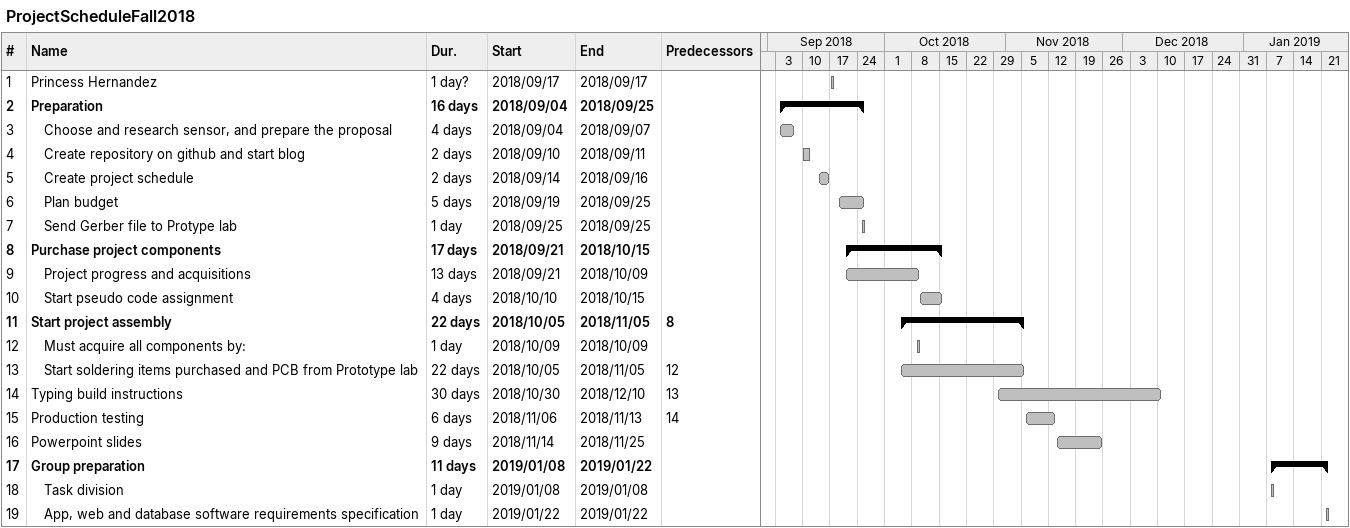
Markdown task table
ProjectScheduleFall2018

| ID | Level | Task | Duration | Start | Finish | Predecessors |
|---|---|---|---|---|---|---|
| 1 | 1 | Princess Hernandez | 1d? | 2018-09-17 | 2018-09-17 |  |
| 2 | 1 | **Preparation** | 16d | 2018-09-04 | 2018-09-25 |  |
| 3 | 2 | Choose and research sensor, and prepare the proposal | 4d | 2018-09-04 | 2018-09-07 |  |
| 4 | 2 | Create repository on github and start blog | 2d | 2018-09-10 | 2018-09-11 |  |
| 5 | 2 | Create project schedule | 2d | 2018-09-14 | 2018-09-16 |  |
| 6 | 2 | Plan budget | 5d | 2018-09-19 | 2018-09-25 |  |
| 7 | 2 | Send Gerber file to Protype lab | 1d | 2018-09-25 | 2018-09-25 |  |
| 8 | 1 | **Purchase project components** | 17d | 2018-09-21 | 2018-10-15 |  |
| 9 | 2 | Project progress and acquisitions | 13d | 2018-09-21 | 2018-10-09 |  |
| 10 | 2 | Start pseudo code assignment | 4d | 2018-10-10 | 2018-10-15 |  |
| 11 | 1 | **Start project assembly** | 22d | 2018-10-05 | 2018-11-05 | 8 |
| 12 | 2 | Must acquire all components by: | 1d | 2018-10-09 | 2018-10-09 |  |
| 13 | 2 | Start soldering items purchased and PCB from Prototype lab | 22d | 2018-10-05 | 2018-11-05 | 12 |
| 14 | 1 | Typing build instructions | 30d | 2018-10-30 | 2018-12-10 | 13 |
| 15 | 1 | Production testing | 6d | 2018-11-06 | 2018-11-13 | 14 |
| 16 | 1 | Powerpoint slides | 9d | 2018-11-14 | 2018-11-25 |  |
| 17 | 1 | **Group preparation** | 11d | 2019-01-08 | 2019-01-22 |  |
| 18 | 2 | Task division | 1d | 2019-01-08 | 2019-01-08 |  |
| 19 | 2 | App, web and database software requirements specification | 1d | 2019-01-22 | 2019-01-22 |  |
